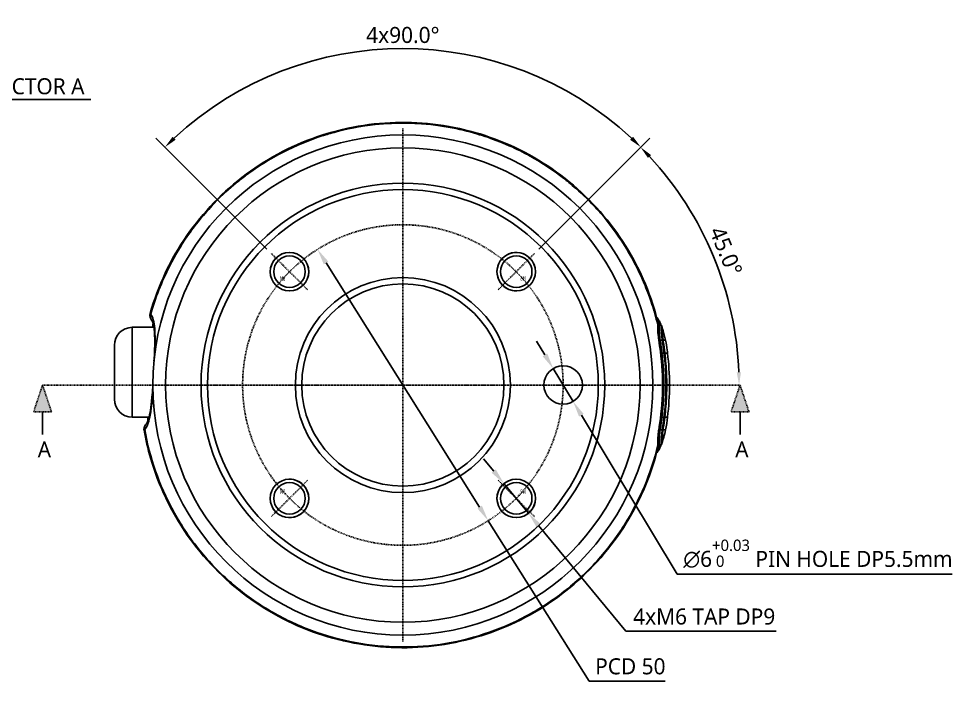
# Model space of a CAD drawing. Header units: millimetres. Extents: x 0 to 4378, y 0 to 2376.
# Drawn here: x 3444.9 to 3590.5, y 91.4 to 196.2 of the extents above; entities that cross this region are included whole.
import ezdxf
from ezdxf.enums import TextEntityAlignment as Align

# ---------------------------------------------------------------- set-up
doc = ezdxf.new("R2010")
doc.units = ezdxf.units.MM
doc.header["$LTSCALE"] = 0.2
doc.linetypes.add('CENTER2', pattern=[1.125, 0.75, -0.125, 0.125, -0.125])
doc.linetypes.add('CENTERX2', pattern=[4, 2.5, -0.5, 0.5, -0.5])
doc.layers.add('01_Object Line', color=4, linetype='Continuous')
doc.layers.add('02_Center Line', color=1, linetype='CENTER2')
doc.layers.add('14_Mark', color=7, linetype='Continuous', true_color=0xe03c31)
doc.styles.add('Rainbow-2.5 Style', font='malgunsl.ttf')
doc.styles.get("Standard").update_dxf_attribs({"font": 'ISOCP.SHX', "bigfont": 'WHGTXT.SHX'})
doc.dimstyles.new('Rainbow-2.5 Style$2', dxfattribs={"dimtxt": 2.5, "dimasz": 2, "dimexe": 2, "dimexo": 1, "dimgap": 0.8, "dimtad": 1, "dimzin": 9, "dimdsep": 46, "dimtxsty": 'Rainbow-2.5 Style', "dimcen": 0, "dimclrd": 251, "dimclre": 251, "dimclrt": 256, "dimadec": 1, "dimazin": 0, "dimtp": 0.1, "dimtm": 0.1, "dimtfac": 0.61, "dimtmove": 0, "dimatfit": 3, "dimfxl": 1, "dimlwd": -1, "dimlwe": -1, "dimarcsym": 1})
doc.dimstyles.new('Rainbow-2.5 Style$3', dxfattribs={"dimtxt": 2.5, "dimasz": 2.5, "dimexe": 1, "dimexo": 1, "dimgap": 1, "dimtad": 1, "dimtoh": 1, "dimdsep": 46, "dimtxsty": 'Rainbow-2.5 Style', "dimcen": 0, "dimclrd": 251, "dimclre": 251, "dimclrt": 7, "dimazin": 3, "dimtp": 0.1, "dimtm": 0.1, "dimtfac": 0.71, "dimtmove": 0, "dimatfit": 3, "dimfxl": 1, "dimlwd": -1, "dimlwe": -1, "dimarcsym": 1})
doc.dimstyles.new('Rainbow-2.5 Style$7', dxfattribs={"dimtxt": 2.5, "dimasz": 2.5, "dimexe": 1, "dimexo": 1, "dimgap": 1, "dimtad": 1, "dimdsep": 46, "dimtxsty": 'Rainbow-2.5 Style', "dimcen": 0, "dimclrd": 251, "dimclre": 251, "dimclrt": 7, "dimazin": 3, "dimtp": 0.1, "dimtm": 0.1, "dimtfac": 0.71, "dimtmove": 0, "dimatfit": 3, "dimfxl": 1, "dimlwd": -1, "dimlwe": -1, "dimarcsym": 1})

# ---------------------------------------------------------------- blocks, each defined once
blk = doc.blocks.new('Blk$I38J4-5N2301B')
for p, q in [((39.49, 10.46), (39.49, 10.46)), ((-42.2, 9), (-42.2, -5)), ((-42.2, 9), (-38.82, 9)), ((-38.72, 9), (-38.72, 9)), ((-45, -2.2), (-45, 6.2)), ((-42.2, -5), (-39.58, -5)), ((-39.48, -5), (-39.48, -5))]:
    blk.add_line(p, q)
for centre, radius in [((0, 0), 39), ((0, 0), 37), ((0, 0), 31.48), ((0, 0), 30.48), ((-17.68, 17.68), 3), ((17.68, 17.68), 3), ((-17.68, 17.68), 2.46), ((17.68, 17.68), 2.46), ((0, 0), 16.77), ((0, 0), 15.77), ((25, 0), 3), ((-17.68, -17.68), 3), ((-17.68, -17.68), 2.46), ((17.68, -17.68), 3), ((17.68, -17.68), 2.46)]:
    blk.add_circle(centre, radius)
for centre, start, end in [((-42.2, 6.2), 90, 180), ((-42.2, -2.2), 180, 270)]:
    blk.add_arc(centre, 2.8, start, end)
for centre, major_axis, ratio, start_param, end_param in [((-38.41, 10.75), (-0.721, -0.692), 0.94914, 5.222817, 6.283416), ((-38.41, 10.75), (-0.721, -0.692), 0.94914, 0.000231, 0.000366), ((40.59, 6.29), (-0.36, -0.048), 0.068421, 6.045135, 6.04712), ((40.86, 6.92), (-0.43, -0.013), 0.572551, 0.497241, 0.94988), ((41.35, 6.56), (-0.56, 3.48), 0.198993, 1.415823, 1.495187), ((-37.74, 4.76), (-0.999, 0.033), 0.306864, 5.991051, 6.283189), ((-37.74, 4.76), (-0.999, 0.033), 0.306864, 0.000003, 0.000147), ((-38, 0), (-1, 0.015), 0.222199, 0.000009, 0.066809), ((-38, 0), (-1, 0.015), 0.222199, 6.283177, 6.283194), ((41.4, 0.01), (0.393, -0.002), 0.011038, 2.226159, 2.73087), ((-38.03, -0.76), (-0.997, 0.072), 0.306297, 6.283183, 6.575941), ((-39.31, -6.75), (-0.693, 0.721), 0.945259, 6.283018, 7.283935), ((-39.31, -6.75), (-0.693, 0.721), 0.945259, 6.282953, 6.283018), ((40.59, -6.29), (0.36, -0.044), 0.063005, 3.372836, 3.376814), ((40.86, -6.94), (0.43, -0.032), 0.578776, 2.218613, 2.668297), ((41.35, -6.57), (0.56, 3.48), 0.198992, 1.646411, 1.725774)]:
    blk.add_ellipse(centre, major_axis=major_axis, ratio=ratio, start_param=start_param, end_param=end_param)
for points, knots in [([(-39.42, 11.14), (-38.2, 15.45), (-36.24, 19.61), (-31.17, 26.95), (-28.01, 30.22), (-20.89, 35.52), (-16.84, 37.6), (-8.4, 40.34), (-3.9, 41.02), (4.96, 40.9), (9.45, 40.11), (17.82, 37.15), (21.81, 34.96), (28.8, 29.47), (31.88, 26.11), (36.74, 18.66), (38.58, 14.48), (39.68, 10.17)], [0, 0, 0, 0, 1.344136, 1.344136, 2.675031, 2.675031, 4.00551, 4.00551, 5.33562, 5.33562, 6.666261, 6.666261, 7.998797, 7.998797, 9.330905, 9.330905, 10.665668, 10.665668, 10.665668, 10.665668]), ([(-39.33, 11.01), (-38.61, 13.58), (-37.63, 16.13), (-36.36, 18.61), (-35.57, 20.16), (-34.67, 21.67), (-33.67, 23.12), (-32.4, 24.96), (-30.98, 26.7), (-29.43, 28.32), (-28.13, 29.68), (-26.98, 30.7), (-26.06, 31.46), (-25.35, 32.04), (-24.79, 32.47), (-24.38, 32.77), (-23.47, 33.45), (-22.54, 34.08), (-21.59, 34.67), (-20.1, 35.6), (-19.11, 36.1), (-18.68, 36.32), (-16.66, 37.36), (-14.57, 38.22), (-12.47, 38.9), (-12.34, 38.94), (-12.12, 39.01), (-11.81, 39.1), (-11.25, 39.27), (-10.38, 39.53), (-9.22, 39.79), (-7.28, 40.24), (-6.19, 40.38), (-5.92, 40.42), (-5.39, 40.5), (-4.86, 40.56), (-4.33, 40.62), (-2.59, 40.8), (-0.9, 40.88), (0.8, 40.84), (1.52, 40.83), (2.23, 40.79), (2.91, 40.74), (6.88, 40.46), (10.12, 39.64), (12.42, 38.91), (13.01, 38.72), (13.53, 38.54), (14, 38.37), (15.57, 37.8), (16.83, 37.23), (17.81, 36.76), (18.98, 36.19), (19.74, 35.77), (20.1, 35.56), (22.78, 34.04), (24.41, 32.76), (25.19, 32.15), (25.42, 31.97), (25.58, 31.84), (25.66, 31.78), (26.24, 31.3), (27.1, 30.59), (28.18, 29.57), (29.58, 28.24), (30.31, 27.38), (30.52, 27.15), (30.64, 27.02), (30.75, 26.89), (30.87, 26.76), (32.23, 25.19), (33.46, 23.51), (34.55, 21.77), (35.53, 20.22), (36.63, 18.25), (37.65, 15.83), (37.99, 15.03), (38.41, 13.97), (38.85, 12.63), (39.15, 11.69), (39.46, 10.62), (39.75, 9.41)], [-1, -1, -1, -1, -0.923133, -0.923133, -0.923133, -0.875, -0.875, -0.875, -0.8125, -0.8125, -0.8125, -0.777211, -0.777211, -0.777211, -0.75, -0.75, -0.75, -0.71875, -0.71875, -0.71875, -0.6875, -0.6875, -0.6875, -0.625, -0.625, -0.625, -0.613903, -0.613903, -0.613903, -0.59375, -0.59375, -0.59375, -0.5625, -0.5625, -0.5625, -0.547989, -0.547989, -0.547989, -0.5, -0.5, -0.5, -0.484864, -0.484864, -0.484864, -0.397359, -0.397359, -0.397359, -0.375, -0.375, -0.375, -0.346559, -0.346559, -0.346559, -0.3125, -0.3125, -0.3125, -0.264588, -0.264588, -0.264588, -0.25, -0.25, -0.25, -0.21875, -0.21875, -0.21875, -0.1875, -0.1875, -0.1875, -0.182675, -0.182675, -0.182675, -0.125, -0.125, -0.125, -0.0625, -0.0625, -0.0625, -0.025808, -0.025808, -0.025808, 0, 0, 0, 0]), ([(-39.13, 10.06), (-39.22, 10.16), (-39.31, 10.28), (-39.42, 10.53), (-39.45, 10.66), (-39.47, 10.9), (-39.45, 11.02), (-39.42, 11.14)], [0, 0, 0, 0, 0.0507772, 0.0507772, 0.0917872, 0.0917872, 0.1292013, 0.1292013, 0.1292013, 0.1292013]), ([(-39.33, 11.01), (-39.16, 10.83), (-39.03, 10.55), (-38.92, 10.18), (-38.82, 9.8), (-38.75, 9.35), (-38.7, 8.82), (-38.66, 8.28), (-38.65, 7.68), (-38.65, 7.01), (-38.65, 6.34), (-38.67, 5.63), (-38.69, 4.89)], [0, 0, 0, 0, 0.25, 0.25, 0.25, 0.5, 0.5, 0.5, 0.75, 0.75, 0.75, 0.9992638, 0.9992638, 0.9992638, 0.9992638]), ([(39.57, 10.6), (39.59, 10.57), (39.62, 10.54), (39.72, 10.4), (39.79, 10.3), (39.96, 10.03), (40.05, 9.86), (40.14, 9.69)], [0.010133, 0.010133, 0.010133, 0.010133, 0.0221129, 0.0221129, 0.0619726, 0.0619726, 0.1223725, 0.1223725, 0.1223725, 0.1223725]), ([(39.57, 10.58), (39.6, 10.53), (39.63, 10.48), (39.74, 10.27), (39.85, 10.07), (39.97, 9.58), (39.99, 9.28), (39.98, 8.95)], [28.181067, 28.181067, 28.181067, 28.181067, 28.758819, 28.758819, 30.087278, 30.087278, 31.415738, 31.415738, 31.415738, 31.415738]), ([(-38.74, 4.8), (-38.71, 5.66), (-38.69, 6.49), (-38.72, 7.96), (-38.76, 8.62), (-38.91, 9.53), (-39.01, 9.85), (-39.11, 10.04), (-39.13, 10.06), (-39.13, 10.06)], [0, 0, 0, 0, 0.2730944, 0.2730944, 0.5478871, 0.5478871, 0.7881553, 0.7881553, 0.8869228, 0.8869228, 0.8869228, 0.8869228]), ([(-39.02, 9), (-39.01, 9.1), (-39, 9.2), (-38.99, 9.44), (-38.98, 9.58), (-38.97, 9.71)], [2.2142896, 2.2142896, 2.2142896, 2.2142896, 2.2621458, 2.2621458, 2.3407939, 2.3407939, 2.3407939, 2.3407939]), ([(39.68, 10.17), (39.7, 10.11), (39.71, 10.04), (39.76, 9.73), (39.75, 9.51), (39.75, 9.41)], [-0.04823544, -0.04823544, -0.04823544, -0.04823544, -0.03728617, -0.03728617, -0.00001779, -0.00001779, -0.00001779, -0.00001779]), ([(39.75, 9.41), (39.74, 8.94), (39.77, 8.39), (39.85, 7.51), (39.89, 7.21), (39.95, 6.75), (39.97, 6.59), (40.01, 6.28), (40.03, 6.17), (40.06, 5.97)], [-0.4608596, -0.4608596, -0.4608596, -0.4608596, -0.2319778, -0.2319778, -0.1176594, -0.1176594, -0.0605125, -0.0605125, -0.000004, -0.000004, -0.000004, -0.000004]), ([(40.52, 0.01), (40.52, 0.79), (40.5, 1.57), (40.45, 2.35), (40.41, 3.13), (40.34, 3.91), (40.25, 4.68), (40.25, 4.69), (40.25, 4.69), (40.25, 4.69), (40.16, 5.46), (40.03, 6.24), (39.93, 7), (39.93, 7), (39.93, 7.01), (39.93, 7.01), (39.88, 7.4), (39.84, 7.77), (39.82, 8.12), (39.79, 8.48), (39.77, 8.81), (39.78, 9.11)], [27.547428, 27.547428, 27.547428, 27.547428, 29.915632, 29.915632, 29.915632, 32.28311, 32.28311, 32.28311, 32.293424, 32.293424, 32.293424, 34.650769, 34.650769, 34.650769, 34.666423, 34.666423, 34.666423, 35.852922, 35.852922, 35.852922, 37.039421, 37.039421, 37.039421, 37.039421]), ([(39.98, 8.95), (39.98, 8.91), (39.98, 8.87), (39.98, 8.79), (39.98, 8.74), (39.99, 8.62), (39.99, 8.54), (40, 8.39), (40, 8.33), (40.01, 8.19), (40.02, 8.11), (40.04, 7.75), (40.08, 7.39), (40.13, 6.99)], [0, 0, 0, 0, 0.0146911, 0.0146911, 0.0270405, 0.0270405, 0.0580232, 0.0580232, 0.077436, 0.077436, 0.1037284, 0.1037284, 0.1923796, 0.1923796, 0.1923796, 0.1923796]), ([(40.46, 7), (40.33, 7.84), (40.33, 8.58), (40.28, 9.08), (40.25, 9.36), (40.2, 9.57), (40.14, 9.69)], [6.83821, 6.83821, 6.83821, 6.83821, 9.362067, 9.362067, 9.362067, 10.748111, 10.748111, 10.748111, 10.748111]), ([(40.58, 6.99), (40.49, 7.65), (40.45, 8.24), (40.43, 8.66), (40.41, 8.9), (40.38, 9.09), (40.34, 9.21), (40.33, 9.25), (40.32, 9.27), (40.31, 9.3)], [7.141582, 7.141582, 7.141582, 7.141582, 9.362054, 9.362054, 9.362054, 10.573628, 10.573628, 10.573628, 10.889931, 10.889931, 10.889931, 10.889931]), ([(40.32, 9.27), (40.41, 9.06), (40.48, 8.84), (40.61, 8.38), (40.69, 8.12), (40.84, 7.57), (40.91, 7.28), (40.97, 6.99)], [0, 0, 0, 0, 0.0687662, 0.0687662, 0.1523206, 0.1523206, 0.2423805, 0.2423805, 0.2423805, 0.2423805]), ([(40.06, 5.97), (40.36, 3.98), (40.5, 1.99), (40.5, -2), (40.36, -3.98), (40.06, -5.97)], [0, 0, 0, 0, 0.604975, 0.604975, 1.212492, 1.212492, 1.212492, 1.212492]), ([(40.13, 6.99), (40.13, 6.95), (40.14, 6.92), (40.14, 6.89), (40.19, 6.59), (40.23, 6.29), (40.27, 5.99), (40.32, 5.66), (40.37, 5.32), (40.41, 4.99)], [33.655801, 33.655801, 33.655801, 33.655801, 33.760716, 33.760716, 33.760716, 34.688162, 34.688162, 34.688162, 35.7207, 35.7207, 35.7207, 35.7207]), ([(40.13, 6.99), (40.15, 6.88), (40.16, 6.77), (40.18, 6.66), (40.18, 6.65), (40.18, 6.64), (40.18, 6.63)], [16.2049031, 16.2049031, 16.2049031, 16.2049031, 16.5350251, 16.5350251, 16.5350251, 16.5670172, 16.5670172, 16.5670172, 16.5670172]), ([(40.73, 4.99), (40.72, 5.08), (40.71, 5.17), (40.7, 5.27), (40.69, 5.28), (40.69, 5.3), (40.69, 5.32), (40.67, 5.43), (40.66, 5.55), (40.64, 5.66), (40.63, 5.77), (40.61, 5.88), (40.6, 5.99), (40.58, 6.1), (40.57, 6.21), (40.55, 6.32), (40.54, 6.44), (40.52, 6.55), (40.51, 6.66), (40.49, 6.77), (40.47, 6.88), (40.46, 7)], [4.856578, 4.856578, 4.856578, 4.856578, 5.128657, 5.128657, 5.128657, 5.185049, 5.185049, 5.185049, 5.513346, 5.513346, 5.513346, 5.841966, 5.841966, 5.841966, 6.171736, 6.171736, 6.171736, 6.503514, 6.503514, 6.503514, 6.83821, 6.83821, 6.83821, 6.83821]), ([(40.58, 6.99), (40.63, 6.99), (40.69, 6.99), (40.73, 6.99), (40.89, 6.99), (40.97, 6.99), (40.97, 6.99)], [-8.25646, -8.25646, -8.25646, -8.25646, -7.624618, -7.624618, -7.624618, -5.44854, -5.44854, -5.44854, -5.44854]), ([(40.85, 4.99), (40.85, 5.01), (40.85, 5.03), (40.78, 5.61), (40.7, 6.16), (40.62, 6.71)], [5.066455, 5.066455, 5.066455, 5.066455, 5.128657, 5.128657, 6.83821, 6.83821, 6.83821, 6.83821]), ([(40.97, 6.99), (41.09, 6.48), (41.15, 5.97), (41.24, 5.3), (41.26, 5.15), (41.27, 4.99)], [0, 0, 0, 0, 0.1551388, 0.1551388, 0.2022234, 0.2022234, 0.2022234, 0.2022234]), ([(40.41, 4.99), (40.51, 4.16), (40.59, 3.34), (40.69, 1.68), (40.72, 0.85), (40.72, 0.02)], [35.720723, 35.720723, 35.720723, 35.720723, 38.259702, 38.259702, 40.798705, 40.798705, 40.798705, 40.798705]), ([(41.04, 0.01), (41.04, 0.84), (41.01, 1.67), (40.94, 2.92), (40.9, 3.34), (40.83, 4.16), (40.78, 4.58), (40.73, 4.99)], [-0.4980541, -0.4980541, -0.4980541, -0.4980541, -0.2482966, -0.2482966, -0.1249533, -0.1249533, -0.0001115, -0.0001115, -0.0001115, -0.0001115]), ([(41.16, 0.02), (41.16, 0.58), (41.14, 1.14), (41.12, 1.7), (41.1, 2.26), (41.07, 2.82), (41.02, 3.38), (40.98, 3.91), (40.92, 4.45), (40.85, 4.99)], [0, 0, 0, 0, 1.709554, 1.709554, 1.709554, 3.419104, 3.419104, 3.419104, 5.066451, 5.066451, 5.066451, 5.066451]), ([(41.27, 4.99), (41.27, 4.99), (41.19, 4.99), (41.02, 4.99), (40.97, 4.99), (40.91, 4.99), (40.85, 4.99)], [5.554248, 5.554248, 5.554248, 5.554248, 7.771433, 7.771433, 7.771433, 8.384461, 8.384461, 8.384461, 8.384461]), ([(39.78, -9.12), (39.78, -8.81), (39.79, -8.48), (39.82, -8.13), (39.84, -7.77), (39.88, -7.4), (39.93, -7.01), (40.03, -6.25), (40.16, -5.47), (40.25, -4.69), (40.34, -3.91), (40.41, -3.14), (40.45, -2.36), (40.45, -2.35), (40.45, -2.35), (40.45, -2.34), (40.5, -1.57), (40.52, -0.79), (40.52, -0.02), (40.52, -0.01), (40.52, 0), (40.52, 0.01)], [-37.039421, -37.039421, -37.039421, -37.039421, -35.852961, -35.852961, -35.852961, -34.66644, -34.66644, -34.66644, -32.296832, -32.296832, -32.296832, -29.935323, -29.935323, -29.935323, -29.920458, -29.920458, -29.920458, -27.574383, -27.574383, -27.574383, -27.547428, -27.547428, -27.547428, -27.547428]), ([(40.41, -4.99), (40.51, -4.16), (40.59, -3.33), (40.69, -1.66), (40.72, -0.82), (40.72, 0.02)], [35.720722, 35.720722, 35.720722, 35.720722, 38.259702, 38.259702, 40.798705, 40.798705, 40.798705, 40.798705]), ([(40.72, 0.02), (40.76, 0.01), (40.79, 0.01), (40.83, 0), (40.88, 0), (40.93, 0), (40.97, 0), (41, 0.01), (41.02, 0.01), (41.04, 0.01)], [-1.0896743, -1.0896743, -1.0896743, -1.0896743, -0.7634499, -0.7634499, -0.7634499, -0.3184296, -0.3184296, -0.3184296, -0.1133023, -0.1133023, -0.1133023, -0.1133023]), ([(40.73, -4.99), (40.78, -4.58), (40.83, -4.16), (40.91, -3.33), (40.94, -2.91), (41.01, -1.66), (41.04, -0.83), (41.04, 0.01)], [-0.4984902, -0.4984902, -0.4984902, -0.4984902, -0.3746356, -0.3746356, -0.2508217, -0.2508217, -0.0000001, -0.0000001, -0.0000001, -0.0000001]), ([(40.85, -4.99), (40.92, -4.45), (40.98, -3.91), (41.02, -3.36), (41.11, -2.24), (41.16, -1.11), (41.16, 0.02)], [-5.096168, -5.096168, -5.096168, -5.096168, -3.432831, -3.432831, -3.432831, 0, 0, 0, 0]), ([(41.16, 0.02), (41.32, 0.01), (41.44, 0.01), (41.5, 0), (41.55, 0), (41.58, 0), (41.58, 0)], [0.073579, 0.073579, 0.073579, 0.073579, 1.773456, 1.773456, 1.773456, 2.983853, 2.983853, 2.983853, 2.983853]), ([(-38.99, -0.78), (-39.04, -1.47), (-39.1, -2.19), (-39.17, -2.91), (-39.28, -3.94), (-39.38, -4.47), (-39.43, -4.71), (-39.43, -4.71), (-39.43, -4.72), (-39.43, -4.72), (-39.48, -4.98), (-39.57, -5.51), (-39.78, -6.07), (-39.92, -6.47), (-40.09, -6.74), (-40.26, -6.92)], [-1, -1, -1, -1, -0.75, -0.75, -0.75, -0.5, -0.5, -0.5, -0.494157, -0.494157, -0.494157, -0.25, -0.25, -0.25, 0, 0, 0, 0]), ([(-40, -6.03), (-39.99, -6.01), (-39.91, -5.92), (-39.74, -5.55), (-39.65, -5.29), (-39.47, -4.57), (-39.38, -4.06), (-39.21, -2.88), (-39.14, -2.16), (-39.06, -1.18), (-39.05, -0.94), (-39.03, -0.69)], [0, 0, 0, 0, 0.1742679, 0.1742679, 0.3518092, 0.3518092, 0.5727297, 0.5727297, 0.8189131, 0.8189131, 0.8960259, 0.8960259, 0.8960259, 0.8960259]), ([(-39.77, -5.61), (-39.76, -5.49), (-39.76, -5.36), (-39.75, -5.15), (-39.74, -5.08), (-39.74, -5)], [0.506733, 0.506733, 0.506733, 0.506733, 0.5792961, 0.5792961, 0.6165062, 0.6165062, 0.6165062, 0.6165062]), ([(40.13, -6.99), (40.13, -6.96), (40.14, -6.93), (40.14, -6.89), (40.19, -6.59), (40.23, -6.3), (40.27, -6), (40.32, -5.67), (40.37, -5.33), (40.41, -4.99)], [33.655801, 33.655801, 33.655801, 33.655801, 33.760753, 33.760753, 33.760753, 34.688313, 34.688313, 34.688313, 35.7207, 35.7207, 35.7207, 35.7207]), ([(40.46, -7), (40.47, -6.88), (40.49, -6.77), (40.51, -6.66), (40.52, -6.55), (40.54, -6.44), (40.55, -6.33), (40.57, -6.22), (40.58, -6.11), (40.6, -6), (40.61, -5.89), (40.63, -5.77), (40.64, -5.66), (40.66, -5.55), (40.67, -5.44), (40.69, -5.33), (40.69, -5.31), (40.69, -5.29), (40.7, -5.26), (40.71, -5.17), (40.72, -5.08), (40.73, -4.99)], [-6.865662, -6.865662, -6.865662, -6.865662, -6.53091, -6.53091, -6.53091, -6.199058, -6.199058, -6.199058, -5.869205, -5.869205, -5.869205, -5.540502, -5.540502, -5.540502, -5.212131, -5.212131, -5.212131, -5.149247, -5.149247, -5.149247, -4.883582, -4.883582, -4.883582, -4.883582]), ([(40.62, -6.72), (40.7, -6.16), (40.78, -5.6), (40.85, -5.03), (40.85, -5.01), (40.85, -4.99)], [-6.865662, -6.865662, -6.865662, -6.865662, -5.149247, -5.149247, -5.09617, -5.09617, -5.09617, -5.09617]), ([(41.27, -4.99), (41.27, -4.99), (41.19, -4.99), (41.02, -4.99), (40.97, -4.99), (40.91, -4.99), (40.85, -4.99)], [5.554252, 5.554252, 5.554252, 5.554252, 7.771433, 7.771433, 7.771433, 8.384461, 8.384461, 8.384461, 8.384461]), ([(-40.36, -7.04), (-40.38, -6.92), (-40.38, -6.8), (-40.34, -6.56), (-40.3, -6.45), (-40.2, -6.25), (-40.13, -6.17), (-40.04, -6.07), (-40.02, -6.05), (-40, -6.03)], [0, 0, 0, 0, 0.0380915, 0.0380915, 0.0754512, 0.0754512, 0.113412, 0.113412, 0.1242242, 0.1242242, 0.1242242, 0.1242242]), ([(39.68, -10.17), (38.59, -14.43), (36.78, -18.57), (31.97, -25.99), (28.91, -29.36), (21.94, -34.88), (17.95, -37.09), (9.59, -40.07), (5.11, -40.89), (-3.76, -41.03), (-8.27, -40.36), (-16.74, -37.66), (-20.8, -35.57), (-27.94, -30.28), (-31.1, -27.02), (-36.16, -19.75), (-38.12, -15.64), (-39.77, -9.95), (-40.1, -8.5), (-40.36, -7.04)], [0, 0, 0, 0, 1.319386, 1.319386, 2.652362, 2.652362, 3.984445, 3.984445, 5.315561, 5.315561, 6.64715, 6.64715, 7.982448, 7.982448, 9.310523, 9.310523, 10.641098, 10.641098, 11.086445, 11.086445, 11.086445, 11.086445]), ([(39.75, -9.41), (38.71, -13.79), (36.95, -17.99), (34.56, -21.78), (33.31, -23.76), (31.86, -25.67), (30.28, -27.42), (28.69, -29.17), (26.97, -30.77), (25.12, -32.21), (23.27, -33.66), (21.26, -34.96), (19.18, -36.07), (17.09, -37.18), (14.93, -38.09), (12.7, -38.82), (10.46, -39.56), (8.13, -40.1), (5.8, -40.44), (3.46, -40.77), (1.11, -40.9), (-1.24, -40.83), (-5.96, -40.69), (-10.7, -39.71), (-15.09, -37.96), (-17.29, -37.08), (-19.39, -36.03), (-21.39, -34.8), (-23.39, -33.57), (-25.31, -32.15), (-27.08, -30.58), (-28.85, -29.02), (-30.46, -27.32), (-31.93, -25.48), (-33.39, -23.64), (-34.72, -21.65), (-35.85, -19.58), (-38.01, -15.63), (-39.49, -11.38), (-40.26, -6.92)], [0, 0, 0, 0, 0.1205223, 0.1205223, 0.1205223, 0.1837668, 0.1837668, 0.1837668, 0.2470112, 0.2470112, 0.2470112, 0.3102557, 0.3102557, 0.3102557, 0.3735002, 0.3735002, 0.3735002, 0.4367446, 0.4367446, 0.4367446, 0.4999891, 0.4999891, 0.4999891, 0.6264781, 0.6264781, 0.6264781, 0.6897225, 0.6897225, 0.6897225, 0.752967, 0.752967, 0.752967, 0.8162115, 0.8162115, 0.8162115, 0.879456, 0.879456, 0.879456, 1, 1, 1, 1]), ([(40.06, -5.97), (40.03, -6.17), (40.01, -6.27), (39.96, -6.59), (39.94, -6.74), (39.88, -7.2), (39.85, -7.51), (39.77, -8.39), (39.74, -8.94), (39.75, -9.41)], [-0.3780935, -0.3780935, -0.3780935, -0.3780935, -0.3289343, -0.3289343, -0.2821356, -0.2821356, -0.188521, -0.188521, -0.0002986, -0.0002986, -0.0002986, -0.0002986]), ([(40.13, -6.99), (40.08, -7.33), (40.05, -7.67), (40.03, -7.98), (40.02, -8), (40.02, -8.01), (40.02, -8.03), (40, -8.36), (39.98, -8.67), (39.98, -8.95)], [-33.655783, -33.655783, -33.655783, -33.655783, -32.588177, -32.588177, -32.588177, -32.535769, -32.535769, -32.535769, -31.415738, -31.415738, -31.415738, -31.415738]), ([(40.18, -6.64), (40.18, -6.64), (40.18, -6.65), (40.18, -6.66), (40.16, -6.77), (40.15, -6.88), (40.13, -6.99)], [-16.5926459, -16.5926459, -16.5926459, -16.5926459, -16.565263, -16.565263, -16.565263, -16.2347997, -16.2347997, -16.2347997, -16.2347997]), ([(40.14, -9.69), (40.2, -9.58), (40.25, -9.37), (40.28, -9.09), (40.33, -8.58), (40.33, -7.85), (40.46, -7)], [-10.776676, -10.776676, -10.776676, -10.776676, -9.390513, -9.390513, -9.390513, -6.865662, -6.865662, -6.865662, -6.865662]), ([(40.24, -9.39), (40.28, -9.37), (40.31, -9.31), (40.34, -9.22), (40.38, -9.09), (40.41, -8.9), (40.44, -8.48), (40.45, -8.26), (40.47, -8.01), (40.5, -7.71), (40.53, -7.36), (40.58, -6.99)], [-11.532711, -11.532711, -11.532711, -11.532711, -10.602154, -10.602154, -10.602154, -9.390513, -9.390513, -8.401614, -8.401614, -8.401614, -7.169191, -7.169191, -7.169191, -7.169191]), ([(40.97, -6.99), (40.88, -7.38), (40.79, -7.77), (40.63, -8.34), (40.58, -8.52), (40.46, -8.89), (40.4, -9.08), (40.32, -9.27)], [0, 0, 0, 0, 0.1203404, 0.1203404, 0.1813036, 0.1813036, 0.2422637, 0.2422637, 0.2422637, 0.2422637]), ([(40.97, -6.99), (40.97, -6.99), (40.89, -6.99), (40.73, -6.99), (40.69, -6.99), (40.63, -6.99), (40.58, -6.99)], [5.448548, 5.448548, 5.448548, 5.448548, 7.624618, 7.624618, 7.624618, 8.25646, 8.25646, 8.25646, 8.25646]), ([(39.98, -8.95), (39.99, -9.28), (39.97, -9.58), (39.85, -10.08), (39.74, -10.28), (39.63, -10.49), (39.6, -10.54), (39.57, -10.59)], [-31.415738, -31.415738, -31.415738, -31.415738, -30.087278, -30.087278, -28.758819, -28.758819, -28.157904, -28.157904, -28.157904, -28.157904]), ([(40.14, -9.69), (40.1, -9.77), (40.06, -9.85), (39.96, -10.03), (39.9, -10.14), (39.75, -10.37), (39.66, -10.49), (39.57, -10.61)], [0, 0, 0, 0, 0.0274627, 0.0274627, 0.0667518, 0.0667518, 0.1125788, 0.1125788, 0.1125788, 0.1125788]), ([(39.68, -10.17), (39.7, -10.11), (39.71, -10.04), (39.76, -9.73), (39.75, -9.51), (39.75, -9.41)], [0.0421098, 0.0421098, 0.0421098, 0.0421098, 0.0713463, 0.0713463, 0.1704652, 0.1704652, 0.1704652, 0.1704652])]:
    blk.add_open_spline(points, degree=3, knots=knots)
for points in [[(-39.33, 11.01), (-39.4, 11.06), (-39.43, 11.1), (-39.42, 11.14)], [(-39.42, 11.14), (-39.42, 11.14), (-39.42, 11.14), (-39.42, 11.14)], [(-38.98, 10.34), (-38.98, 10.34), (-38.98, 10.35), (-38.98, 10.36)], [(39.74, 9.74), (39.78, 9.55), (39.79, 9.34), (39.78, 9.11)], [(39.78, 9.11), (39.77, 9.12), (39.76, 9.13), (39.75, 9.13)], [(39.78, 9.11), (39.85, 9.06), (39.91, 9), (39.98, 8.95)], [(40.31, 9.3), (40.29, 9.35), (40.27, 9.37), (40.24, 9.38)], [(40.24, 9.38), (40.24, 9.38), (40.24, 9.38), (40.24, 9.38)], [(40.13, 6.99), (40.25, 6.99), (40.36, 6.99), (40.46, 7)], [(-38.82, 3.79), (-38.78, 4.13), (-38.75, 4.47), (-38.74, 4.8)], [(40.73, 4.99), (40.63, 4.99), (40.53, 4.99), (40.41, 4.99)], [(40.46, 4.6), (40.48, 4.4), (40.5, 4.21), (40.52, 4.01)], [(41.27, 4.99), (41.27, 4.99), (41.27, 4.99), (41.27, 4.99)], [(41.27, 4.99), (41.48, 3.34), (41.58, 1.67), (41.58, 0)], [(40.66, 2.08), (40.67, 2.07), (40.67, 2.06), (40.67, 2.05)], [(-39.03, -0.69), (-39.01, -0.46), (-39.01, -0.22), (-39, 0.01)], [(-39, 0.01), (-39, 0.1), (-39, 0.19), (-39, 0.28)], [(40.5, 0.01), (40.51, 0.01), (40.51, 0.01), (40.52, 0.01)], [(40.52, 0.01), (40.58, 0), (40.65, 0), (40.72, 0.02)], [(41.58, 0), (41.58, -1.67), (41.48, -3.34), (41.27, -4.99)], [(40.67, -2.02), (40.67, -2.03), (40.67, -2.04), (40.67, -2.05)], [(40.52, -4.02), (40.5, -4.22), (40.48, -4.41), (40.46, -4.61)], [(40.41, -4.99), (40.53, -4.99), (40.63, -4.99), (40.73, -4.99)], [(41.27, -4.99), (41.19, -5.66), (41.12, -6.34), (40.97, -6.99)], [(41.27, -4.99), (41.27, -4.99), (41.27, -4.99), (41.27, -4.99)], [(-40.36, -7.04), (-40.36, -7), (-40.33, -6.96), (-40.26, -6.92)], [(-40.36, -7.04), (-40.36, -7.04), (-40.36, -7.04), (-40.36, -7.04)], [(40.46, -7), (40.36, -6.99), (40.25, -6.99), (40.13, -6.99)], [(39.74, -9.14), (39.76, -9.13), (39.77, -9.12), (39.78, -9.12)], [(39.78, -9.12), (39.79, -9.35), (39.78, -9.56), (39.74, -9.75)], [(39.78, -9.12), (39.85, -9.06), (39.91, -9.01), (39.98, -8.95)], [(40.24, -9.39), (40.24, -9.39), (40.24, -9.39), (40.24, -9.39)], [(39.41, -10.74), (39.41, -10.74), (39.41, -10.75), (39.41, -10.75)], [(39.48, -10.47), (39.48, -10.48), (39.48, -10.48), (39.47, -10.49)]]:
    blk.add_open_spline(points, degree=3)
at = {"layer": '01_Object Line'}
for centre, start, end in [((-17.68, 17.68), 259.2, 169.2), ((17.68, 17.68), 10.8, 280.8), ((-17.68, -17.68), 190.8, 100.8), ((17.68, -17.68), 79.2, 349.2)]:
    blk.add_arc(centre, 3, start, end, dxfattribs=at)
at = {"layer": '02_Center Line'}
for p, q in [((0, 40), (0, -40)), ((-14.85, 14.85), (-20.51, 20.51)), ((14.85, 14.85), (20.51, 20.51)), ((40, 0), (-40, 0)), ((-14.85, -14.85), (-20.51, -20.51)), ((14.85, -14.85), (20.51, -20.51))]:
    blk.add_line(p, q, dxfattribs=at)
blk.add_circle((0, 0), 25, dxfattribs=at)
at = {"color": 8, "width": 0.6}
blk.add_text('M6', height=0.75, dxfattribs=at).set_placement((-18.74, 16.62), align=Align.MIDDLE_CENTER)
at = {"color": 8, "text_generation_flag": 2, "width": 0.6}
blk.add_text('M6', height=0.75, dxfattribs=at).set_placement((18.74, 16.62), align=Align.MIDDLE_CENTER)
blk.add_text('M6', height=0.75, rotation=180, dxfattribs=at).set_placement((-18.74, -16.62), align=Align.MIDDLE_CENTER)
at = {"color": 8, "width": 0.6}
blk.add_text('M6', height=0.75, rotation=180, dxfattribs=at).set_placement((18.74, -16.62), align=Align.MIDDLE_CENTER)
blk = doc.blocks.new('A$Cdb6af115')
at = {"layer": '14_Mark', "linetype": 'CENTERX2'}
blk.add_hatch(color=256, dxfattribs=at).paths.add_polyline_path([(0, 0), (6, -2), (6, 2)])
for p, q in [((6, 2), (0, 0)), ((0, 0), (6, -2)), ((6, 2), (6, -2))]:
    blk.add_line(p, q)
at = {"layer": '14_Mark'}
blk.add_line((6, 0), (11, 0), dxfattribs=at)
blk = doc.blocks.new('*D126')
at = {"color": 251, "linetype": 'ByBlock', "transparency": 16777216}
for p, q in [((3518.99, 125.59), (3517.4, 127.52)), ((3520.58, 123.66), (3524.4, 119.03)), ((3525.99, 117.1), (3539.58, 100.62)), ((3539.58, 100.62), (3563.05, 100.62))]:
    blk.add_line(p, q, dxfattribs=at)
at = {"color": 251, "transparency": 16777216}
for points in [[(3519.31, 125.86), (3518.67, 125.33), (3520.58, 123.66)], [(3526.31, 117.37), (3525.67, 116.84), (3524.4, 119.03)]]:
    blk.add_solid(points, dxfattribs=at)
at = {"layer": 'Defpoints', "color": 0, "transparency": 16777216}
for p in [(3520.58, 123.66), (3524.4, 119.03)]:
    blk.add_point(p, dxfattribs=at)
at = {"color": 7, "transparency": 16777216, "insert": (3551.81, 102.91), "char_height": 2.5, "attachment_point": 5, "style": 'Rainbow-2.5 Style'}
blk.add_mtext('4xM6 TAP DP9', dxfattribs=at)
blk = doc.blocks.new('*D127')
at = {"color": 251, "linetype": 'ByBlock', "transparency": 16777216}
for p, q in [((3492.83, 158.07), (3516.79, 119.98)), ((3518.12, 117.87), (3533.86, 92.85)), ((3533.86, 92.85), (3545.72, 92.85))]:
    blk.add_line(p, q, dxfattribs=at)
at = {"color": 251, "transparency": 16777216}
for points in [[(3493.19, 158.29), (3492.48, 157.85), (3491.5, 160.19)], [(3517.14, 120.2), (3516.44, 119.76), (3518.12, 117.87)]]:
    blk.add_solid(points, dxfattribs=at)
at = {"layer": 'Defpoints', "color": 0, "transparency": 16777216}
for p in [(3491.5, 160.19), (3518.12, 117.87)]:
    blk.add_point(p, dxfattribs=at)
at = {"color": 7, "transparency": 16777216, "insert": (3540.29, 95.14), "char_height": 2.5, "attachment_point": 5, "style": 'Rainbow-2.5 Style'}
blk.add_mtext('PCD 50', dxfattribs=at)
blk = doc.blocks.new('*D128')
at = {"color": 251, "linetype": 'ByBlock', "transparency": 16777216}
for p, q in [((3526.97, 143.73), (3525.68, 145.88)), ((3528.26, 141.59), (3531.36, 136.46)), ((3532.65, 134.31), (3547.6, 109.53)), ((3547.6, 109.53), (3590.51, 109.53))]:
    blk.add_line(p, q, dxfattribs=at)
at = {"color": 251, "transparency": 16777216}
for points in [[(3527.33, 143.95), (3526.61, 143.52), (3528.26, 141.59)], [(3533.01, 134.53), (3532.29, 134.1), (3531.36, 136.46)]]:
    blk.add_solid(points, dxfattribs=at)
at = {"layer": 'Defpoints', "color": 0, "transparency": 16777216}
for p in [(3528.26, 141.59), (3531.36, 136.46)]:
    blk.add_point(p, dxfattribs=at)
at = {"color": 7, "transparency": 16777216, "insert": (3569.55, 112.71), "char_height": 2.5, "attachment_point": 5, "style": 'Rainbow-2.5 Style'}
blk.add_mtext('∅6{}{\\H0.71x;\\C3;\\S+0.03^  0;}{{}} PIN HOLE DP5.5mm', dxfattribs=at)
blk = doc.blocks.new('*D156')
at = {"color": 251, "linetype": 'ByBlock', "transparency": 16777216}
blk.add_line((3526.03, 160.24), (3543.31, 177.52), dxfattribs=at)
blk.add_arc((3504.81, 139.03), 52.44, 2.1853, 42.8147, dxfattribs=at)
at = {"color": 251, "transparency": 16777216}
for points in [[(3543.04, 174.44), (3543.52, 174.9), (3541.89, 176.11)], [(3557.55, 141.03), (3556.88, 141.02), (3557.25, 139.03)]]:
    blk.add_solid(points, dxfattribs=at)
at = {"layer": 'Defpoints', "color": 0, "transparency": 16777216}
for p in [(3525.32, 159.53), (3519.66, 153.88), (3555.47, 152.6), (3448.62, 139.03), (3557.4, 139.03)]:
    blk.add_point(p, dxfattribs=at)
at = {"transparency": 16777216, "insert": (3555.2, 159.9), "char_height": 2.5, "attachment_point": 5, "rotation": 292.5, "style": 'Rainbow-2.5 Style'}
blk.add_mtext('45.0°', dxfattribs=at)
blk = doc.blocks.new('*D129')
at = {"color": 251, "linetype": 'ByBlock', "transparency": 16777216}
for p, q in [((3483.6, 160.24), (3466.29, 177.55)), ((3526.03, 160.24), (3543.33, 177.55))]:
    blk.add_line(p, q, dxfattribs=at)
blk.add_arc((3504.81, 139.03), 52.48, 47.1838, 132.8162, dxfattribs=at)
at = {"color": 251, "transparency": 16777216}
for points in [[(3469.38, 177.28), (3468.91, 177.76), (3467.7, 176.13)], [(3540.71, 177.76), (3540.25, 177.28), (3541.92, 176.13)]]:
    blk.add_solid(points, dxfattribs=at)
at = {"layer": 'Defpoints', "color": 0, "transparency": 16777216}
for p in [(3518.39, 189.72), (3484.31, 159.53), (3525.32, 159.53), (3489.96, 153.88), (3519.66, 153.88)]:
    blk.add_point(p, dxfattribs=at)
at = {"transparency": 16777216, "insert": (3504.81, 193.6), "char_height": 2.5, "attachment_point": 5, "style": 'Rainbow-2.5 Style'}
blk.add_mtext('4x90.0°', dxfattribs=at)

msp = doc.modelspace()

# ---------------------------------------------------------------- linework, layer by layer
at = {"layer": '02_Center Line'}
msp.add_line((3448.615, 139.026), (3557.4, 139.026), dxfattribs=at)

# ---------------------------------------------------------------- block references
msp.add_blockref('Blk$I38J4-5N2301B', (3504.812, 139.026))
at = {"layer": '02_Center Line', "linetype": 'CENTERX2', "xscale": 0.7, "yscale": 0.7, "zscale": 0.7, "rotation": 270}
for p in [(3448.615, 139.026), (3557.4, 139.026)]:
    msp.add_blockref('A$Cdb6af115', p, dxfattribs=at)

# ---------------------------------------------------------------- texts
at = {"insert": (3426.725, 184.338), "char_height": 2.5, "attachment_point": 7, "style": 'Rainbow-2.5 Style'}
msp.add_mtext('I/O CONNECTOR A', dxfattribs=at)
at = {"layer": '02_Center Line', "linetype": 'CENTERX2', "char_height": 2.5, "attachment_point": 7, "style": 'Rainbow-2.5 Style'}
for insert in [(3447.862, 127.743), (3556.647, 127.743)]:
    msp.add_mtext('A', dxfattribs=dict(at, insert=insert))

# ---------------------------------------------------------------- dimensions: what is measured, and where the dimension line sits
dim = msp.add_angular_dim_2l(base=(3518.394, 189.715), line1=((3489.963, 153.875), (3484.306, 159.532)), line2=((3519.661, 153.875), (3525.318, 159.532)), text='4x<>', dimstyle='Rainbow-2.5 Style$2')
dim.commit()
dim.dimension.update_dxf_attribs({"geometry": '*D129', "text_midpoint": (3504.812, 193.596)})
dim = msp.add_angular_dim_2l(base=(3555.466, 152.599), line1=((3519.661, 153.875), (3525.318, 159.532)), line2=((3448.615, 139.026), (3557.4, 139.026)), dimstyle='Rainbow-2.5 Style$2')
dim.commit()
dim.dimension.update_dxf_attribs({"geometry": '*D156', "text_midpoint": (3555.195, 159.896)})
dim = msp.add_diameter_dim_2p(p1=(3491.502, 160.187), p2=(3518.122, 117.865), dimstyle='Rainbow-2.5 Style$3', override={"dimpost": 'PCD <>', "dimatfit": 2})
dim.commit()
dim.dimension.update_dxf_attribs({"geometry": '*D127', "text_midpoint": (3540.289, 92.848), "dimtype": 163})
for p1, p2, text, override, picture, middle in [((3528.261, 141.593), (3531.36, 136.455), '<>{}{\\H0.71x;\\C3;\\S+0.03^  0;}{{}} PIN HOLE DP5.5mm', {"dimtp": 0.03, "dimtm": 0, "dimatfit": 2}, '*D128', (3569.553, 109.527)), ((3520.581, 123.661), (3524.398, 119.032), '4xM<> TAP DP9', {"dimpost": '<>', "dimatfit": 2}, '*D126', (3551.813, 100.617))]:
    dim = msp.add_diameter_dim_2p(p1=p1, p2=p2, text=text, dimstyle='Rainbow-2.5 Style$3', override=override)
    dim.commit()
    dim.dimension.update_dxf_attribs({"geometry": picture, "text_midpoint": middle, "dimtype": 163})

# ---------------------------------------------------------------- leaders
at = {"annotation_type": 0, "has_hookline": 1, "hookline_direction": 0, "text_width": 29.419}
msp.add_leader([(3401.299, 140.643), (3423.425, 183.538), (3425.925, 183.538)], dimstyle='Rainbow-2.5 Style$7', override={"dimgap": 0.8, "dimtad": 1}, dxfattribs=at)

doc.saveas('drawing.dxf')
